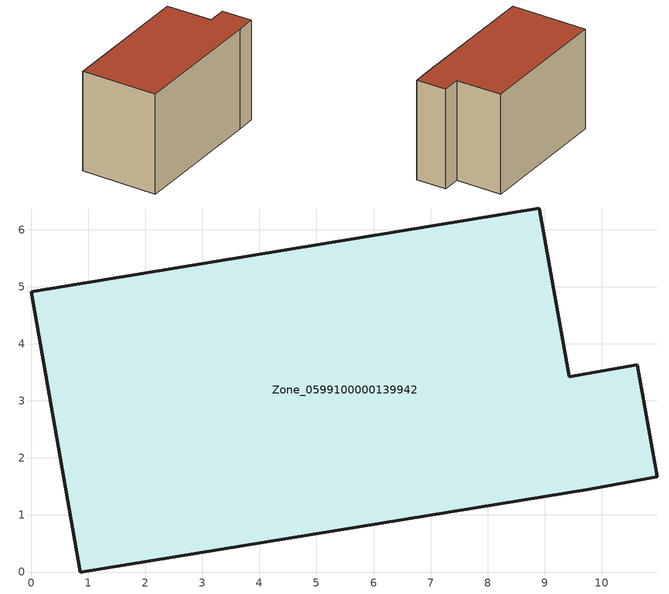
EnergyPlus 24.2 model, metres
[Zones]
Zone_0599100000139942
 floor ground (C_G): 0,4.91 8.91,6.38 9.43,3.42 10.62,3.63 10.97,1.67 9.78,1.45 0.86,0 z0
 wall outside (C_F): 0.86,0 9.78,1.45 10.97,1.67 10.62,3.63 9.43,3.42 8.91,6.38 0,4.91 0.86,0 z0:6.68
 roof outside (C_R): 8.91,6.38 0,4.91 0.86,0 9.78,1.45 10.97,1.67 10.62,3.63 9.43,3.42 z6.68
[BUILDING]
Pand.0599100000139942: North Axis=0; Terrain=City; Loads Convergence Tolerance Value=0.04; Temperature Convergence Tolerance Value=0.4; Solar Distribution=FullExterior; Maximum Number of Warmup Days=25; Minimum Number of Warmup Days=1
[Site:Location]
Rotterdam.The.Hague.AP_ZH_NLD Design_Conditions: Latitude=51.96; Longitude=4.45; Time Zone=1; Elevation=-4.5
[SITE:GROUNDTEMPERATURE:BUILDINGSURFACE]
18, 18, 18, 18, 18, 18, 18, 18, 18, 18, 18, 18
[MATERIAL] Thermal Absorptance=0.9; Solar Absorptance=0.7; Visible Absorptance=0.7
Name | Roughness | Thickness | Conductivity | Density | Specific Heat
G.TI.1946 | MediumSmooth | 0.15 | 1 | 540 | 1210
F.TI.1946 | Rough | 0.3 | 0.857143 | 1920 | 840
R.TI.1946 | MediumRough | 0.2 | 0.1 | 1500 | 1000
[CONSTRUCTION]
C_G: G.TI.1946
C_F: F.TI.1946
C_R: R.TI.1946
[ZONE]
Zone_0599100000139942: Type=1; Multiplier=1; Ceiling Height=Autocalculate; Volume=Autocalculate; Floor Area=autocalculate; Part of Total Floor Area=Yes
[ZONEINFILTRATION:DESIGNFLOWRATE]
Infil_Zone_0599100000139942: Zone or ZoneList or Space or SpaceList=Zone_0599100000139942; Schedule=AlwaysOn; Design Flow Rate Calculation Method=Flow/Area; Flow Rate per Floor Area=0.003; Constant Term Coefficient=1; Temperature Term Coefficient=0; Velocity Term Coefficient=0; Velocity Squared Term Coefficient=0
[HVACTEMPLATE:ZONE:IDEALLOADSAIRSYSTEM]
Zone_0599100000139942: Maximum Heating Supply Air Temperature=50; Minimum Cooling Supply Air Temperature=13; Maximum Heating Supply Air Humidity Ratio=0.0156; Minimum Cooling Supply Air Humidity Ratio=0.0077; Heating Limit=NoLimit; Cooling Limit=NoLimit; Dehumidification Control Type=ConstantSensibleHeatRatio; Cooling Sensible Heat Ratio=0.7; Dehumidification Setpoint=60; Humidification Control Type=None; Humidification Setpoint=30; Outdoor Air Method=None; Outdoor Air Flow Rate per Person=0.00944; Outdoor Air Flow Rate per Zone Floor Area=0; Outdoor Air Flow Rate per Zone=0; Demand Controlled Ventilation Type=None; Outdoor Air Economizer Type=NoEconomizer; Heat Recovery Type=None; Sensible Heat Recovery Effectiveness=0.7; Latent Heat Recovery Effectiveness=0.65
[ZONECONTROL:THERMOSTAT]
ThermostatControl_Zone_0599100000139942: Zone or ZoneList=Zone_0599100000139942; Control Type Schedule=DualSetpointControlType; Control 1=Thermostat_Zone_0599100000139942; Temperature Difference Between Cutout And Setpoint=0
[THERMOSTATSETPOINT:DUALSETPOINT]
Thermostat_Zone_0599100000139942: Heating Setpoint Temperature Schedule=HeatingSetpoint_Zone_0599100000139942; Cooling Setpoint Temperature Schedule=CoolingSetpoint_Zone_0599100000139942
[SCHEDULE:COMPACT]
HeatingSetpoint_Zone_0599100000139942: Through: 12/31, For: AllDays, Until: 24:00, 21
CoolingSetpoint_Zone_0599100000139942: Through: 12/31, For: AllDays, Until: 24:00, 24
DualSetpointControlType: Through: 12/31, For: AllDays, Until: 24:00, 4
AlwaysOn: Through: 12/31, For: AllDays, Until: 24:00, 1
